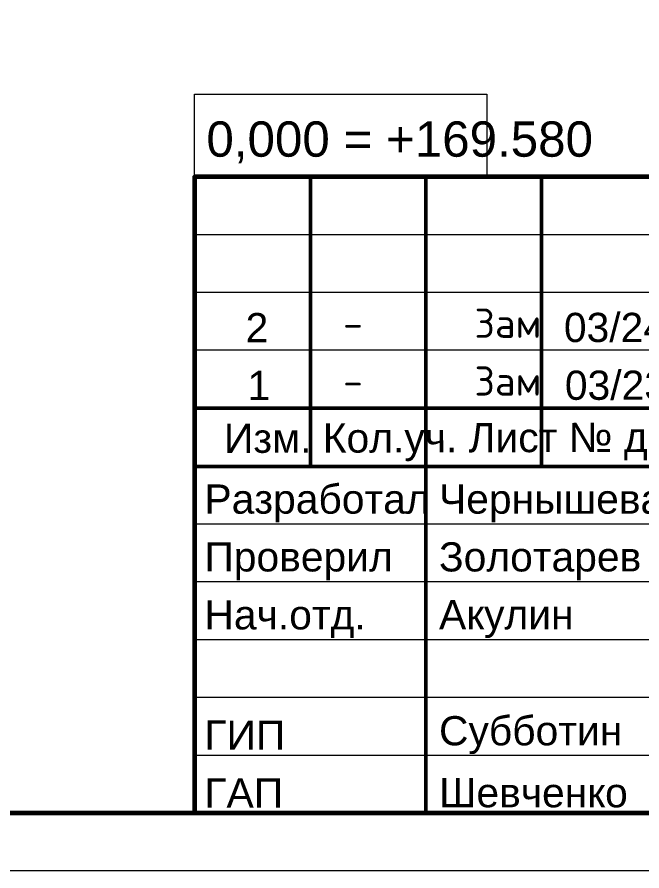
# Model space of a CAD drawing. Header units: millimetres. Extents: x -84737 to 172119, y -43083 to 59399.
# Drawn here: x -21181 to -15780, y -43083 to -35703 of the extents above; entities that cross this region are included whole.
import ezdxf

# ---------------------------------------------------------------- set-up
doc = ezdxf.new("R2010")
doc.units = ezdxf.units.MM
doc.layers.add('PDF _Геометрия', color=7, linetype='Continuous')
doc.layers.add('PDF _Текст', color=7, linetype='Continuous')
doc.styles.add('PDF GOSTCommon', font='arial.ttf')
doc.styles.add('PDF ISOCPEUR', font='isocpeur.ttf')

msp = doc.modelspace()

# ---------------------------------------------------------------- linework, layer by layer
at = {"layer": 'PDF _Геометрия', "lineweight": 20}
msp.add_lwpolyline([(-649, 16308.8), (-649, -43082.6), (-84737.4, -43082.6), (-84737.4, 16308.8)], close=True, dxfattribs=at)
at = {"layer": 'PDF _Геометрия', "lineweight": 60}
msp.add_lwpolyline([(-1148.4, 15809.3), (-1148.4, -42583.2), (-82743.9, -42583.2), (-82743.9, 15809.3)], close=True, dxfattribs=at)
at = {"layer": 'PDF _Геометрия', "lineweight": 9}
msp.add_lwpolyline([(-19649, -36369.8), (-17122.1, -36369.8), (-17122.1, -37085.1), (-19649, -37085.1)], close=True, dxfattribs=at)
at = {"layer": 'PDF _Геометрия', "lineweight": 60}
msp.add_lwpolyline([(-1148.4, -37085.1), (-19649, -37085.1), (-19649, -42583.2)], dxfattribs=at)
at = {"layer": 'PDF _Геометрия', "lineweight": 50}
for points in [[(-18645.9, -37085.1), (-18645.9, -39586.5)], [(-17647, -37085.1), (-17647, -42583.2)], [(-16648.1, -37085.1), (-16648.1, -39586.5)], [(-13147.7, -39082.9), (-19649, -39082.9)], [(-1148.4, -39586.5), (-13147.7, -39586.5), (-19649, -39586.5)]]:
    msp.add_lwpolyline(points, dxfattribs=at)
at = {"layer": 'PDF _Геометрия', "lineweight": 18}
for points in [[(-13147.7, -37584.5), (-19649, -37584.5)], [(-13147.7, -38084), (-19649, -38084)], [(-13147.7, -38583.4), (-19649, -38583.4)], [(-13147.7, -40086), (-19649, -40086)], [(-13147.7, -40585.4), (-19649, -40585.4)], [(-13147.7, -41084.9), (-19649, -41084.9)], [(-13147.7, -41584.3), (-19649, -41584.3)], [(-13147.7, -42083.7), (-19649, -42083.7)]]:
    msp.add_lwpolyline(points, dxfattribs=at)

# ---------------------------------------------------------------- texts
at = {"layer": 'PDF _Текст', "attachment_point": 4}
for s, insert, char_height, style in [('0,000 = +169.580', (-19544.8, -36786), 305.09, 'PDF GOSTCommon'), ('-      Зам', (-18363.8, -38349.5), 252.34, 'PDF ISOCPEUR'), ('2', (-19206.1, -38387.4), 252.4, 'PDF GOSTCommon'), ('03/24', (-16454.8, -38387.4), 252.39, 'PDF GOSTCommon'), ('-      Зам', (-18363.8, -38849), 252.34, 'PDF ISOCPEUR'), ('1', (-19189.2, -38886.9), 252.4, 'PDF GOSTCommon'), ('03/23', (-16446.3, -38886.9), 252.39, 'PDF GOSTCommon'), ('Разработал', (-19561.7, -39906.9), 252.44, 'PDF GOSTCommon'), ('Чернышева', (-17534.2, -39906.9), 252.44, 'PDF GOSTCommon'), ('Проверил', (-19561.7, -40406.4), 252.44, 'PDF GOSTCommon'), ('Золотарев', (-17534.2, -40406.4), 252.44, 'PDF GOSTCommon'), ('Нач.отд.', (-19561.7, -40905.9), 252.44, 'PDF GOSTCommon'), ('Акулин', (-17534.2, -40905.9), 252.44, 'PDF GOSTCommon'), ('Субботин', (-17534.2, -41909), 252.44, 'PDF GOSTCommon'), ('ГИП', (-19561.7, -41909), 252.44, 'PDF GOSTCommon'), ('ГАП', (-19561.7, -42408.5), 252.44, 'PDF GOSTCommon'), ('Шевченко', (-17534.2, -42408.5), 252.44, 'PDF GOSTCommon')]:
    msp.add_mtext(s, dxfattribs=dict(at, insert=insert, char_height=char_height, style=style))
at = {"layer": 'PDF _Текст', "insert": (-19392.4, -39382.1), "char_height": 252.437, "attachment_point": 4, "rotation": 0.14597, "style": 'PDF GOSTCommon'}
msp.add_mtext('Изм. Кол.уч. Лист № док. Подпись', dxfattribs=at)

doc.saveas('drawing.dxf')
